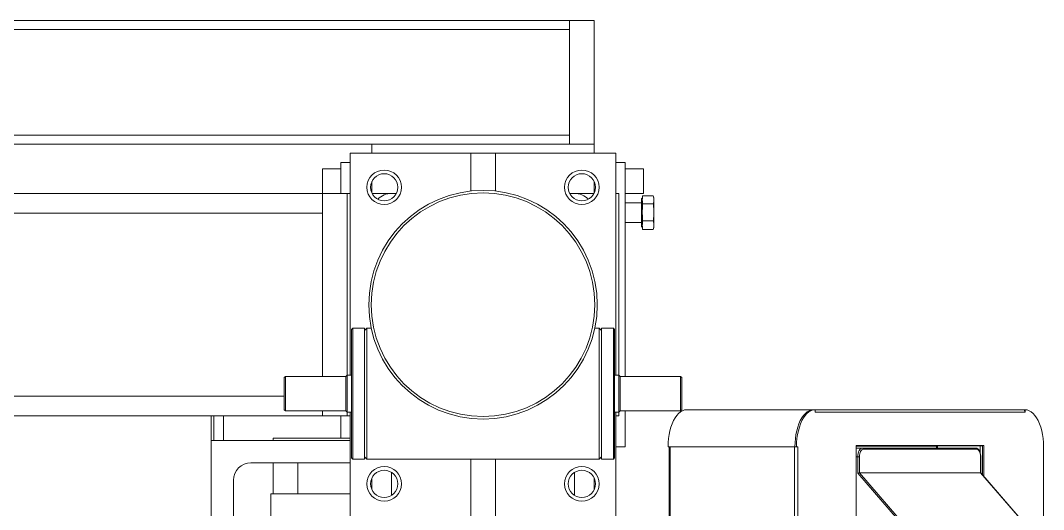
# Model space of a CAD drawing. Header units: centimetres. Extents: x 405464 to 563355, y 50011 to 66875.
# Drawn here: x 510047.8 to 510130.6, y 53827.5 to 53867.1 of the extents above; entities that cross this region are included whole.
import ezdxf

# ---------------------------------------------------------------- set-up
doc = ezdxf.new("R2010")
doc.units = ezdxf.units.CM
doc.layers.get('0').update_dxf_attribs({"lineweight": 9})
doc.layers.add('0-KRCN-MİMARİ-220526', color=8, linetype='Continuous', lineweight=9)
doc.layers.add('TF_Mobilya', color=142, linetype='Continuous', lineweight=9)

# ---------------------------------------------------------------- blocks, each defined once
blk = doc.blocks.new('kombine_altyapı')
at = {"color": 8, "linetype": 'Continuous', "lineweight": 15}
for p, q in [((5275, 1604.7), (5734, 1604.7)), ((5736, 1604.7), (5734, 1604.7)), ((5734, 1604.7), (5734, 1594.7)), ((5736, 1604.7), (5736, 1594.7)), ((5275, 1603.98), (5734, 1603.98)), ((5734, 1595.42), (5734, 1603.98)), ((5275, 1595.42), (5734, 1595.42)), ((5291, 1594.7), (5718, 1594.7)), ((5718, 1593.95), (5718, 1594.7)), ((5736, 1594.7), (5718, 1594.7)), ((5736, 1593.95), (5736, 1594.7)), ((5726, 1593.95), (5716.25, 1593.95)), ((5716.25, 1593.95), (5716.25, 1576)), ((5726, 1593.95), (5728, 1593.95)), ((5726, 1590.896), (5726, 1593.95)), ((5728, 1590.896), (5728, 1593.95)), ((5737.75, 1593.95), (5728, 1593.95)), ((5737.75, 1576), (5737.75, 1593.95)), ((5715.5, 1590.7), (5715.5, 1593.2)), ((5715.5, 1593.2), (5716.25, 1593.2)), ((5737.75, 1593.2), (5738.5, 1593.2)), ((5738.5, 1593.2), (5738.5, 1575.9)), ((5714, 1592.7), (5714, 1590.7)), ((5714, 1592.7), (5715.5, 1592.7)), ((5738.5, 1592.7), (5740, 1592.7)), ((5740, 1592.7), (5740, 1590.7)), ((5718, 1591.659), (5718, 1590.742)), ((5736, 1591.659), (5736, 1590.742)), ((5537.7, 1590.7), (5714, 1590.7)), ((5716, 1590.7), (5714, 1590.7)), ((5714, 1575.9), (5714, 1590.7)), ((5716, 1576), (5716, 1590.7)), ((5716, 1590.7), (5716.25, 1590.7)), ((5719.6, 1590.7), (5718.02, 1590.7)), ((5719.98, 1590.7), (5719.6, 1590.7)), ((5734.4, 1590.7), (5734.02, 1590.7)), ((5735.98, 1590.7), (5734.4, 1590.7)), ((5738, 1590.7), (5737.75, 1590.7)), ((5738, 1576), (5738, 1590.7)), ((5738.5, 1590.7), (5740, 1590.7)), ((5739.904, 1590.355), (5739.824, 1590.275)), ((5739.904, 1590.293), (5739.904, 1590.517)), ((5739.904, 1590.517), (5740.776, 1590.517)), ((5740.842, 1590.334), (5740.78, 1590.506)), ((5739.824, 1589.95), (5738.5, 1589.95)), ((5739.824, 1588.026), (5739.824, 1590.275)), ((5739.904, 1589.85), (5739.904, 1590.074)), ((5739.904, 1589.391), (5739.904, 1589.85)), ((5739.904, 1589.85), (5740.776, 1589.85)), ((5740.842, 1590.334), (5740.842, 1590.184)), ((5740.842, 1589.167), (5740.842, 1590.184)), ((5537.7, 1589.1), (5714, 1589.1)), ((5739.904, 1588.484), (5739.904, 1588.943)), ((5740.842, 1588.134), (5740.842, 1589.167)), ((5738.5, 1588.35), (5739.824, 1588.35)), ((5739.824, 1588.026), (5739.904, 1587.946)), ((5739.904, 1588.484), (5740.776, 1588.484)), ((5739.904, 1588.249), (5739.904, 1588.484)), ((5739.904, 1587.784), (5739.904, 1588.019)), ((5740.78, 1587.794), (5740.842, 1587.967)), ((5740.842, 1587.967), (5740.842, 1588.134)), ((5739.904, 1587.784), (5740.776, 1587.784)), ((5740.776, 1587.784), (5740.779, 1587.795)), ((5716.45, 1579.8), (5716.35, 1579.7)), ((5716.35, 1569.3), (5716.35, 1579.7)), ((5717.4, 1579.8), (5716.45, 1579.8)), ((5716.45, 1579.8), (5716.45, 1569.2)), ((5717.6, 1579.8), (5717.4, 1579.6)), ((5717.4, 1569.2), (5717.4, 1579.8)), ((5717.947, 1579.8), (5717.6, 1579.8)), ((5717.6, 1579.8), (5717.6, 1569.2)), ((5736.4, 1579.8), (5736.053, 1579.8)), ((5736.6, 1579.6), (5736.4, 1579.8)), ((5736.4, 1569.2), (5736.4, 1579.8)), ((5737.55, 1579.8), (5736.6, 1579.8)), ((5736.6, 1569.2), (5736.6, 1579.8)), ((5737.65, 1579.7), (5737.55, 1579.8)), ((5737.55, 1569.2), (5737.55, 1579.8)), ((5737.65, 1579.7), (5737.65, 1569.3)), ((5711, 1575.9), (5710.9, 1575.8)), ((5710.9, 1573.2), (5710.9, 1575.8)), ((5715.9, 1575.9), (5711, 1575.9)), ((5711, 1575.9), (5711, 1573.1)), ((5716, 1576), (5715.9, 1575.9)), ((5715.9, 1573.1), (5715.9, 1575.9)), ((5716.35, 1576), (5716, 1576)), ((5716, 1576), (5716, 1573)), ((5738, 1576), (5737.65, 1576)), ((5738.1, 1575.9), (5738, 1576)), ((5738, 1573), (5738, 1576)), ((5743, 1575.9), (5738.1, 1575.9)), ((5738.1, 1575.9), (5738.1, 1573.1)), ((5743.1, 1575.8), (5743, 1575.9)), ((5743, 1573.1), (5743, 1575.9)), ((5743.1, 1575.8), (5743.1, 1573.2)), ((5682.67, 1574.3), (5710.9, 1574.3)), ((5710.9, 1573.2), (5711, 1573.1)), ((5711, 1573.1), (5715.9, 1573.1)), ((5714, 1572.7), (5714, 1573.1)), ((5715.9, 1573.1), (5716, 1573)), ((5716, 1573), (5716.35, 1573)), ((5716, 1572.7), (5716, 1573)), ((5716.25, 1573), (5716.25, 1564.45)), ((5737.65, 1573), (5738, 1573)), ((5737.75, 1564.45), (5737.75, 1573)), ((5738, 1573), (5738.1, 1573.1)), ((5738, 1572.7), (5738, 1573)), ((5738.1, 1573.1), (5743, 1573.1)), ((5738.5, 1573.1), (5738.5, 1570.2)), ((5743, 1573.1), (5743.1, 1573.2)), ((5743.488, 1573.2), (5753.75, 1573.2)), ((5743.661, 1573.2), (5753.707, 1573.2)), ((5753.75, 1573.2), (5753.88, 1573.2)), ((5753.88, 1573.2), (5753.88, 1573)), ((5770.707, 1573.2), (5753.88, 1573.2)), ((5770.88, 1573), (5753.88, 1573)), ((5770.707, 1573.2), (5770.75, 1573.2)), ((5770.75, 1573.2), (5770.88, 1573.2)), ((5770.75, 1573.2), (5770.75, 1573.194)), ((5770.88, 1573), (5770.88, 1573.2)), ((5584, 1572.7), (5714, 1572.7)), ((5705, 1572.7), (5705, 1570.7)), ((5705.2, 1570.7), (5705.2, 1572.7)), ((5706, 1570.7), (5706, 1572.7)), ((5716, 1572.7), (5714, 1572.7)), ((5715.5, 1570.9), (5715.5, 1572.7)), ((5716, 1572.7), (5716.25, 1572.7)), ((5738, 1572.7), (5737.75, 1572.7)), ((5705, 1570.7), (5705, 1558.2)), ((5716.25, 1570.7), (5705, 1570.7)), ((5710, 1570.9), (5710, 1570.7)), ((5710, 1570.9), (5716.25, 1570.9)), ((5738.5, 1570.2), (5737.75, 1570.2)), ((5741.988, 1570.2), (5752.25, 1570.2)), ((5742.061, 1570.2), (5742.061, 1521.2)), ((5752.207, 1570.2), (5742.161, 1570.2)), ((5742.161, 1570.2), (5742.161, 1521.2)), ((5752.207, 1570.2), (5752.207, 1521.2)), ((5752.25, 1570.2), (5752.38, 1570.2)), ((5752.48, 1570.2), (5752.38, 1570.2)), ((5752.48, 1570.2), (5752.48, 1521.2)), ((5767.555, 1570.3), (5757.205, 1570.3)), ((5757.205, 1570.3), (5757.205, 1521.1)), ((5757.205, 1570.25), (5763.719, 1570.25)), ((5757.205, 1570.1), (5757.693, 1570.1)), ((5757.693, 1570.1), (5766.893, 1570.1)), ((5766.98, 1570), (5757.78, 1570)), ((5763.719, 1570.25), (5763.719, 1570.1)), ((5763.767, 1570.275), (5763.728, 1570.27)), ((5763.788, 1570.286), (5767.252, 1570.286)), ((5763.788, 1570.1), (5763.788, 1570.286)), ((5767.252, 1569.711), (5767.252, 1570.286)), ((5767.395, 1570.293), (5767.395, 1570.3)), ((5767.425, 1567.944), (5767.425, 1570.3)), ((5767.555, 1567.794), (5767.555, 1570.3)), ((5772.38, 1558.2), (5772.38, 1570.2)), ((5708.2, 1568.9), (5716.25, 1568.9)), ((5710, 1568.9), (5710, 1566.4)), ((5712, 1568.9), (5712, 1566.4)), ((5716.35, 1569.3), (5716.45, 1569.2)), ((5716.45, 1569.2), (5717.4, 1569.2)), ((5717.4, 1569.4), (5717.6, 1569.2)), ((5717.6, 1569.2), (5726, 1569.2)), ((5728, 1569.2), (5726, 1569.2)), ((5726, 1564.45), (5726, 1569.2)), ((5728, 1569.2), (5736.4, 1569.2)), ((5728, 1564.45), (5728, 1569.2)), ((5736.4, 1569.2), (5736.6, 1569.4)), ((5736.6, 1569.2), (5737.55, 1569.2)), ((5737.55, 1569.2), (5737.65, 1569.3)), ((5757.343, 1569.4), (5757.205, 1569.4)), ((5757.343, 1568.059), (5757.343, 1569.4)), ((5757.343, 1569.4), (5757.48, 1569.4)), ((5757.48, 1569.4), (5757.48, 1568.1)), ((5767.28, 1568.1), (5767.28, 1569.4)), ((5767.293, 1569.4), (5767.28, 1569.4)), ((5767.293, 1568.096), (5767.293, 1569.4)), ((5719.6, 1568.122), (5719.6, 1566.278)), ((5734.4, 1568.122), (5734.4, 1566.278)), ((5761.24, 1563.559), (5757.343, 1568.059)), ((5757.48, 1568.1), (5761.352, 1563.63)), ((5757.48, 1568.1), (5767.28, 1568.1)), ((5771.152, 1563.63), (5767.28, 1568.1)), ((5771.166, 1563.624), (5767.292, 1568.097)), ((5706.8, 1558.8), (5706.8, 1567.5)), ((5718, 1567.659), (5718, 1566.742)), ((5736, 1567.659), (5736, 1566.742)), ((5709.833, 1566.4), (5709.833, 1281.4)), ((5709.833, 1566.4), (5716.25, 1566.4))]:
    blk.add_line(p, q, dxfattribs=at)
at = {"color": 8, "linetype": 'Continuous', "lineweight": 15, "flags": 128}
for points in [[(5741.988, 1570.2), (5741.997, 1570.536), (5742.025, 1570.868), (5742.072, 1571.191), (5742.136, 1571.502), (5742.217, 1571.797), (5742.315, 1572.071), (5742.427, 1572.322), (5742.552, 1572.546), (5742.69, 1572.741), (5742.837, 1572.903), (5742.992, 1573.032), (5743.154, 1573.125), (5743.32, 1573.182), (5743.488, 1573.2)], [(5753.75, 1573.2), (5753.582, 1573.182), (5753.416, 1573.125), (5753.255, 1573.032), (5753.099, 1572.903), (5752.952, 1572.741), (5752.815, 1572.546), (5752.689, 1572.322), (5752.577, 1572.071), (5752.48, 1571.797), (5752.399, 1571.502), (5752.334, 1571.191), (5752.288, 1570.868), (5752.259, 1570.536), (5752.25, 1570.2)], [(5753.75, 1573.2), (5753.582, 1573.182), (5753.416, 1573.125), (5753.255, 1573.032), (5753.099, 1572.903), (5752.952, 1572.741), (5752.815, 1572.546), (5752.689, 1572.322), (5752.577, 1572.071), (5752.48, 1571.797), (5752.399, 1571.502), (5752.334, 1571.191), (5752.288, 1570.868), (5752.259, 1570.536), (5752.25, 1570.2)], [(5753.88, 1573.2), (5753.712, 1573.182), (5753.546, 1573.125), (5753.384, 1573.032), (5753.229, 1572.903), (5753.082, 1572.741), (5752.945, 1572.546), (5752.819, 1572.322), (5752.707, 1572.071), (5752.61, 1571.797), (5752.528, 1571.502), (5752.464, 1571.191), (5752.418, 1570.868), (5752.389, 1570.536), (5752.38, 1570.2)], [(5772.38, 1570.2), (5772.37, 1570.536), (5772.342, 1570.868), (5772.296, 1571.191), (5772.231, 1571.502), (5772.15, 1571.797), (5772.053, 1572.071), (5771.941, 1572.322), (5771.815, 1572.546), (5771.678, 1572.741), (5771.531, 1572.903), (5771.375, 1573.032), (5771.214, 1573.125), (5771.048, 1573.182), (5770.88, 1573.2)], [(5757.343, 1569.4), (5757.35, 1569.537), (5757.37, 1569.668), (5757.402, 1569.789), (5757.446, 1569.895), (5757.499, 1569.982), (5757.559, 1570.047), (5757.625, 1570.087), (5757.693, 1570.1)], [(5757.78, 1570), (5757.721, 1569.989), (5757.665, 1569.955), (5757.613, 1569.899), (5757.568, 1569.825), (5757.53, 1569.734), (5757.503, 1569.63), (5757.486, 1569.517), (5757.48, 1569.4)], [(5767.28, 1569.4), (5767.274, 1569.517), (5767.257, 1569.63), (5767.229, 1569.734), (5767.192, 1569.825), (5767.147, 1569.899), (5767.095, 1569.955), (5767.038, 1569.989), (5766.98, 1570)]]:
    blk.add_lwpolyline(points, dxfattribs=at)
at = {"color": 8, "linetype": 'Continuous', "lineweight": 15}
for centre, radius in [((5719, 1591.2), 1.4), ((5719, 1591.2), 1.1), ((5735, 1591.2), 1.4), ((5735, 1591.2), 1.1), ((5727, 1581.7), 9.25), ((5727, 1581.7), 9.05), ((5719, 1567.2), 1.4), ((5719, 1567.2), 1.1), ((5735, 1567.2), 1.4), ((5735, 1567.2), 1.1)]:
    blk.add_circle(centre, radius, dxfattribs=at)
for centre, radius, start, end in [((5719.6, 1589.1), 1.6, 90, 134.8206), ((5734.4, 1589.1), 1.6, 45.1794, 90), ((5770.707, 1573.049), 0.151, 73.34274, 89.99089), ((5770.683, 1573.009), 0.197, 357.53975, 70.16536), ((5757.686, 1570.007), 0.094, 356.18323, 85.60183), ((5766.886, 1570.007), 0.094, 356.18323, 85.60183), ((5708.2, 1567.5), 1.4, 90, 180)]:
    blk.add_arc(centre, radius, start, end, dxfattribs=at)
for centre, start_param, end_param in [((5757.393, 1568.059), 0.455598, 2.026394), ((5767.193, 1568.059), 0.068001, 0.455598)]:
    blk.add_ellipse(centre, major_axis=(0.0998, 0.0372), ratio=0.182676, start_param=start_param, end_param=end_param, dxfattribs=at)
for points, knots in [([(5740.776, 1590.517), (5740.795, 1590.462), (5740.832, 1590.352), (5740.839, 1590.24), (5740.842, 1590.184)], [0, 0, 0, 0, 0.4981211, 1, 1, 1, 1]), ([(5739.904, 1590.074), (5739.891, 1590.133), (5739.874, 1590.206), (5739.899, 1590.278), (5739.904, 1590.293)], [0, 0, 0, 0, 0.793623, 1, 1, 1, 1]), ([(5740.842, 1590.184), (5740.839, 1590.128), (5740.832, 1590.016), (5740.795, 1589.906), (5740.776, 1589.85)], [0, 0, 0, 0, 0.497784, 1, 1, 1, 1]), ([(5740.776, 1589.85), (5740.795, 1589.738), (5740.832, 1589.511), (5740.839, 1589.282), (5740.842, 1589.167)], [0, 0, 0, 0, 0.4981291, 1, 1, 1, 1]), ([(5739.904, 1588.943), (5739.891, 1589.062), (5739.874, 1589.213), (5739.899, 1589.36), (5739.904, 1589.391)], [0, 0, 0, 0, 0.793637, 1, 1, 1, 1]), ([(5740.842, 1589.167), (5740.839, 1589.053), (5740.832, 1588.824), (5740.795, 1588.597), (5740.776, 1588.484)], [0, 0, 0, 0, 0.497767, 1, 1, 1, 1]), ([(5739.904, 1588.019), (5739.901, 1588.029), (5739.878, 1588.098), (5739.88, 1588.177), (5739.902, 1588.242), (5739.904, 1588.249)], [0, 0, 0, 0, 0.129669, 0.917506, 1, 1, 1, 1]), ([(5740.776, 1588.484), (5740.777, 1588.481), (5740.798, 1588.422), (5740.832, 1588.305), (5740.839, 1588.191), (5740.842, 1588.134)], [0, 0, 0, 0, 0.026967, 0.511724, 1, 1, 1, 1]), ([(5740.842, 1588.134), (5740.835, 1588.046), (5740.825, 1587.929), (5740.786, 1587.813), (5740.776, 1587.784)], [0, 0, 0, 0, 0.74695, 1, 1, 1, 1]), ([(5763.719, 1570.25), (5763.722, 1570.257), (5763.726, 1570.27), (5763.74, 1570.287), (5763.759, 1570.298), (5763.773, 1570.3), (5763.781, 1570.3)], [0, 0, 0, 0, 0.2500835, 0.5000324, 0.7497761, 1, 1, 1, 1]), ([(5763.788, 1570.286), (5763.782, 1570.283), (5763.77, 1570.277), (5763.749, 1570.268), (5763.731, 1570.259), (5763.723, 1570.253), (5763.719, 1570.25)], [0, 0, 0, 0, 0.249816, 0.500217, 0.750273, 1, 1, 1, 1]), ([(5767.293, 1569.4), (5767.293, 1569.426), (5767.291, 1569.502), (5767.276, 1569.624), (5767.243, 1569.761), (5767.193, 1569.882), (5767.129, 1569.98), (5767.055, 1570.05), (5766.976, 1570.093), (5766.92, 1570.098), (5766.893, 1570.1)], [0, 0, 0, 0, 0.07368, 0.213384, 0.354053, 0.496479, 0.641653, 0.771226, 0.891246, 1, 1, 1, 1]), ([(5767.425, 1570.29), (5767.418, 1570.29), (5767.388, 1570.289), (5767.324, 1570.288), (5767.276, 1570.287), (5767.252, 1570.286)], [0, 0, 0, 0, 0.132916, 0.566418, 1, 1, 1, 1])]:
    blk.add_open_spline(points, degree=3, knots=knots, dxfattribs=at)
blk = doc.blocks.new('A$C9e52caec')
at = {"layer": 'TF_Mobilya', "color": 8}
blk.add_blockref('kombine_altyapı', (0, 0), dxfattribs=at)

msp = doc.modelspace()

# ---------------------------------------------------------------- block references
at = {"layer": '0-KRCN-MİMARİ-220526', "rotation": 359.999999999997}
msp.add_blockref('A$C9e52caec', (504358.269, 52262.368, 73.999), dxfattribs=at)

doc.saveas('drawing.dxf')
